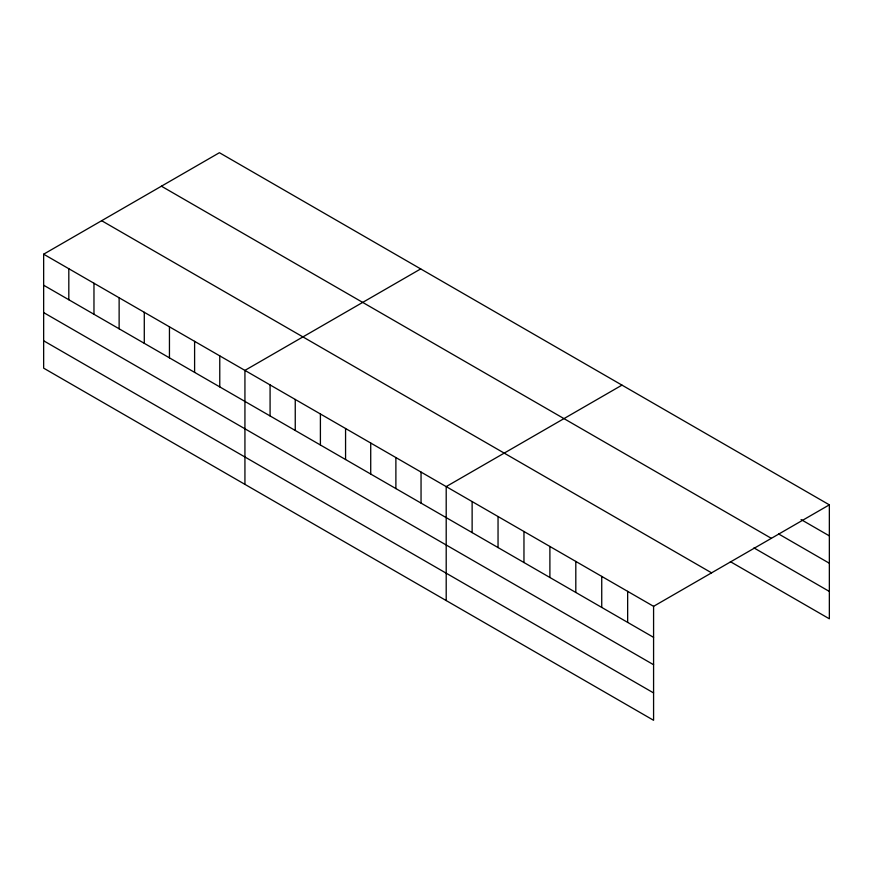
<?xml version="1.0" encoding="UTF-8"?>
<svg xmlns="http://www.w3.org/2000/svg" width="873" height="873" viewBox="0 0 873 873"><rect width="100%" height="100%" fill="white"/><g stroke="black" fill="none" stroke-linecap="round" stroke-linejoin="round"><path stroke-width="1.31" d="M653.582 664.724L653.582 606.331L43.65 254.196L43.65 368.155L653.582 720.29L653.582 664.724L43.65 312.589M43.65 254.196L219.418 152.71L829.35 504.845L829.35 618.804L730.374 561.666M420.699 268.917L244.931 370.392L244.931 484.362M621.98 385.124L446.201 486.599L446.201 600.559M653.582 606.331L829.35 504.845M801.076 519.555L829.35 535.88M778.683 533.992L829.35 563.249M161.418 186.2L771.35 538.335M753.945 547.906L829.35 591.447M101.65 220.705L711.582 572.841M43.65 285.22L653.582 637.355M43.65 340.786L653.582 692.922M627.654 591.359L627.654 622.394M601.737 576.398L601.737 607.422M575.809 561.426L575.809 592.461M549.892 546.465L549.892 577.5M523.964 531.504L523.964 562.528M498.046 516.532L498.046 547.567M472.129 501.571L472.129 532.595M421.048 472.075L421.048 503.11M395.884 457.55L395.884 488.585M370.719 443.026L370.719 474.05M345.566 428.501L345.566 459.525M320.402 413.977L320.402 445.001M295.249 399.452L295.249 430.476M270.084 384.928L270.084 415.952M219.767 355.868L219.767 386.903M194.603 341.343L194.603 372.378M169.449 326.818L169.449 357.854M144.285 312.294L144.285 343.318M119.132 297.769L119.132 328.794M93.968 283.245L93.968 314.269M68.814 268.72L68.814 299.745"/></g></svg>
